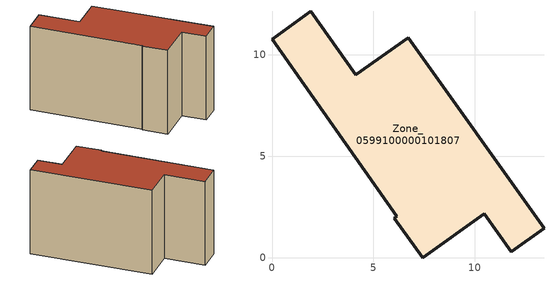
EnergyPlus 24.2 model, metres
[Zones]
Zone_0599100000101807
 floor ground (C_G): 6.15,2.04 0,10.78 1.9,12.14 4.14,9.01 6.72,10.85 13.42,1.44 11.81,0.29 10.47,2.17 7.44,0 6.04,1.95 z0
 wall outside (C_F): 4.14,9.01 1.9,12.14 0,10.78 6.15,2.04 6.04,1.95 7.44,0 10.47,2.17 11.81,0.29 13.42,1.44 6.72,10.85 4.14,9.01 z0:8.39
 roof outside (C_R): 0,10.78 6.15,2.04 6.04,1.95 7.44,0 10.47,2.17 11.81,0.29 13.42,1.44 6.72,10.85 4.14,9.01 1.9,12.14 z8.39
[BUILDING]
Pand.0599100000101807: North Axis=0; Terrain=City; Loads Convergence Tolerance Value=0.04; Temperature Convergence Tolerance Value=0.4; Solar Distribution=FullExterior; Maximum Number of Warmup Days=25; Minimum Number of Warmup Days=1
[Site:Location]
Rotterdam.The.Hague.AP_ZH_NLD Design_Conditions: Latitude=51.96; Longitude=4.45; Time Zone=1; Elevation=-4.5
[SITE:GROUNDTEMPERATURE:BUILDINGSURFACE]
18, 18, 18, 18, 18, 18, 18, 18, 18, 18, 18, 18
[MATERIAL] Thermal Absorptance=0.9; Solar Absorptance=0.7; Visible Absorptance=0.7
Name | Roughness | Thickness | Conductivity | Density | Specific Heat
G.TI.1975-1991 | MediumSmooth | 0.15 | 0.288461 | 540 | 1210
F.TI.1975-1991 | Rough | 0.3 | 0.230769 | 1920 | 840
R.TI.1975-1991 | MediumRough | 0.2 | 0.153846 | 1500 | 1000
[CONSTRUCTION]
C_G: G.TI.1975-1991
C_F: F.TI.1975-1991
C_R: R.TI.1975-1991
[ZONE]
Zone_0599100000101807: Type=1; Multiplier=1; Ceiling Height=Autocalculate; Volume=Autocalculate; Floor Area=autocalculate; Part of Total Floor Area=Yes
[ZONEINFILTRATION:DESIGNFLOWRATE]
Infil_Zone_0599100000101807: Zone or ZoneList or Space or SpaceList=Zone_0599100000101807; Schedule=AlwaysOn; Design Flow Rate Calculation Method=Flow/Area; Flow Rate per Floor Area=0.003; Constant Term Coefficient=1; Temperature Term Coefficient=0; Velocity Term Coefficient=0; Velocity Squared Term Coefficient=0
[HVACTEMPLATE:ZONE:IDEALLOADSAIRSYSTEM]
Zone_0599100000101807: Maximum Heating Supply Air Temperature=50; Minimum Cooling Supply Air Temperature=13; Maximum Heating Supply Air Humidity Ratio=0.0156; Minimum Cooling Supply Air Humidity Ratio=0.0077; Heating Limit=NoLimit; Cooling Limit=NoLimit; Dehumidification Control Type=ConstantSensibleHeatRatio; Cooling Sensible Heat Ratio=0.7; Dehumidification Setpoint=60; Humidification Control Type=None; Humidification Setpoint=30; Outdoor Air Method=None; Outdoor Air Flow Rate per Person=0.00944; Outdoor Air Flow Rate per Zone Floor Area=0; Outdoor Air Flow Rate per Zone=0; Demand Controlled Ventilation Type=None; Outdoor Air Economizer Type=NoEconomizer; Heat Recovery Type=None; Sensible Heat Recovery Effectiveness=0.7; Latent Heat Recovery Effectiveness=0.65
[ZONECONTROL:THERMOSTAT]
ThermostatControl_Zone_0599100000101807: Zone or ZoneList=Zone_0599100000101807; Control Type Schedule=DualSetpointControlType; Control 1=Thermostat_Zone_0599100000101807; Temperature Difference Between Cutout And Setpoint=0
[THERMOSTATSETPOINT:DUALSETPOINT]
Thermostat_Zone_0599100000101807: Heating Setpoint Temperature Schedule=HeatingSetpoint_Zone_0599100000101807; Cooling Setpoint Temperature Schedule=CoolingSetpoint_Zone_0599100000101807
[SCHEDULE:COMPACT]
HeatingSetpoint_Zone_0599100000101807: Through: 12/31, For: AllDays, Until: 24:00, 21
CoolingSetpoint_Zone_0599100000101807: Through: 12/31, For: AllDays, Until: 24:00, 24
DualSetpointControlType: Through: 12/31, For: AllDays, Until: 24:00, 4
AlwaysOn: Through: 12/31, For: AllDays, Until: 24:00, 1
